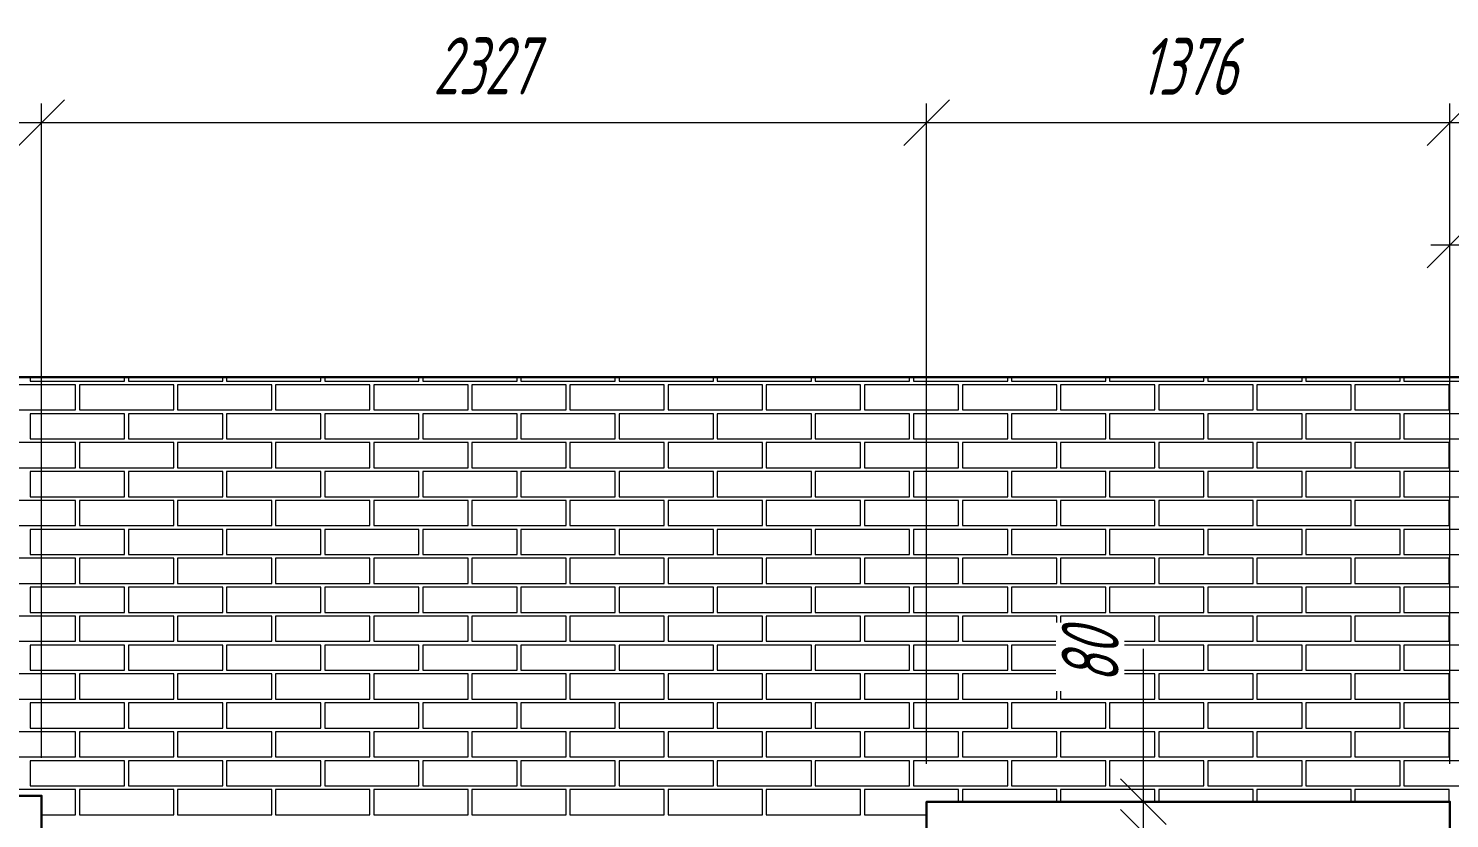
# Model space of a CAD drawing. Header units: millimetres. Extents: x -85477 to 745244, y -3684 to 128206.
# Drawn here: x 716700 to 720437, y 73944 to 76021 of the extents above; entities that cross this region are included whole.
import ezdxf

# ---------------------------------------------------------------- set-up
doc = ezdxf.new("R2010")
doc.units = ezdxf.units.MM
doc.layers.add('РАЗМЕРЫ', color=5, linetype='Continuous', lineweight=15)
doc.layers.add('СТЕНЫ 01', color=7, linetype='Continuous', lineweight=50)
doc.styles.add('ism - 01', font='simplex.shx', dxfattribs={"width": 0.62, "oblique": 15, "height": 150})
doc.dimstyles.new('ism - 01', dxfattribs={"dimtxt": 150, "dimasz": 120, "dimexe": 50, "dimexo": 100, "dimgap": 65, "dimtad": 1, "dimdec": 0, "dimtxsty": 'ism - 01', "dimblk": 'OBLIQUE', "dimcen": 0, "dimdle": 50, "dimadec": 0, "dimazin": 0, "dimtfac": 1, "dimtdec": 0, "dimtmove": 0, "dimatfit": 3, "dimldrblk": 'OBLIQUE', "dimfxl": 1, "dimlwd": -1, "dimlwe": -1, "dimarcsym": 0})

# ---------------------------------------------------------------- blocks, each defined once
blk = doc.blocks.new('_Oblique')
at = {"color": 0, "lineweight": -2}
blk.add_line((-0.5, -0.5), (0.5, 0.5), dxfattribs=at)
blk = doc.blocks.new('*D356')
at = {"layer": 'Defpoints', "color": 0}
for p in [(716734.6, 75773.4), (714384.6, 74004), (716734.6, 74004)]:
    blk.add_point(p, dxfattribs=at)
at = {"layer": 'РАЗМЕРЫ', "color": 0}
for p, q in [((714384.6, 74104), (714384.6, 75823.4)), ((716734.6, 74104), (716734.6, 75823.4)), ((714334.6, 75773.4), (716784.6, 75773.4))]:
    blk.add_line(p, q, dxfattribs=at)
at = {"layer": 'РАЗМЕРЫ', "color": 0, "xscale": 120, "yscale": 120, "zscale": 120, "rotation": 180}
blk.add_blockref('_Oblique', (714384.6, 75773.4), dxfattribs=at)
at = {"layer": 'РАЗМЕРЫ', "color": 0, "xscale": 120, "yscale": 120, "zscale": 120}
blk.add_blockref('_Oblique', (716734.6, 75773.4), dxfattribs=at)
at = {"layer": 'РАЗМЕРЫ', "color": 0, "insert": (715559.6, 75922.3), "char_height": 150, "attachment_point": 5, "style": 'ism - 01'}
blk.add_mtext('2350', dxfattribs=at)
blk = doc.blocks.new('*D357')
at = {"layer": 'Defpoints', "color": 0}
for p in [(719061.6, 75773.4), (716734.6, 74004), (719061.6, 73988)]:
    blk.add_point(p, dxfattribs=at)
at = {"layer": 'РАЗМЕРЫ', "color": 0}
for p, q in [((716734.6, 74104), (716734.6, 75823.4)), ((719061.6, 74088), (719061.6, 75823.4)), ((716684.6, 75773.4), (719111.6, 75773.4))]:
    blk.add_line(p, q, dxfattribs=at)
at = {"layer": 'РАЗМЕРЫ', "color": 0, "xscale": 120, "yscale": 120, "zscale": 120, "rotation": 180}
blk.add_blockref('_Oblique', (716734.6, 75773.4), dxfattribs=at)
at = {"layer": 'РАЗМЕРЫ', "color": 0, "xscale": 120, "yscale": 120, "zscale": 120}
blk.add_blockref('_Oblique', (719061.6, 75773.4), dxfattribs=at)
at = {"layer": 'РАЗМЕРЫ', "color": 0, "insert": (717898.1, 75922.3), "char_height": 150, "attachment_point": 5, "style": 'ism - 01'}
blk.add_mtext('2327', dxfattribs=at)
blk = doc.blocks.new('*D358')
at = {"layer": 'Defpoints', "color": 0}
for p in [(720437.6, 75773.4), (719061.6, 73988), (720437.6, 73988)]:
    blk.add_point(p, dxfattribs=at)
at = {"layer": 'РАЗМЕРЫ', "color": 0}
for p, q in [((719061.6, 74088), (719061.6, 75823.4)), ((720437.6, 74088), (720437.6, 75823.4)), ((719011.6, 75773.4), (720487.6, 75773.4))]:
    blk.add_line(p, q, dxfattribs=at)
at = {"layer": 'РАЗМЕРЫ', "color": 0, "xscale": 120, "yscale": 120, "zscale": 120, "rotation": 180}
blk.add_blockref('_Oblique', (719061.6, 75773.4), dxfattribs=at)
at = {"layer": 'РАЗМЕРЫ', "color": 0, "xscale": 120, "yscale": 120, "zscale": 120}
blk.add_blockref('_Oblique', (720437.6, 75773.4), dxfattribs=at)
at = {"layer": 'РАЗМЕРЫ', "color": 0, "insert": (719749.6, 75920.8), "char_height": 150, "attachment_point": 5, "style": 'ism - 01'}
blk.add_mtext('1376', dxfattribs=at)
blk = doc.blocks.new('*D359')
at = {"layer": 'Defpoints', "color": 0}
for p in [(722818.6, 75773.4), (720437.6, 73988), (722818.6, 73988)]:
    blk.add_point(p, dxfattribs=at)
at = {"layer": 'РАЗМЕРЫ', "color": 0}
for p, q in [((720437.6, 74088), (720437.6, 75823.4)), ((722818.6, 74088), (722818.6, 75823.4)), ((720387.6, 75773.4), (722868.6, 75773.4))]:
    blk.add_line(p, q, dxfattribs=at)
at = {"layer": 'РАЗМЕРЫ', "color": 0, "xscale": 120, "yscale": 120, "zscale": 120, "rotation": 180}
blk.add_blockref('_Oblique', (720437.6, 75773.4), dxfattribs=at)
at = {"layer": 'РАЗМЕРЫ', "color": 0, "xscale": 120, "yscale": 120, "zscale": 120}
blk.add_blockref('_Oblique', (722818.6, 75773.4), dxfattribs=at)
at = {"layer": 'РАЗМЕРЫ', "color": 0, "insert": (721628.1, 75922.3), "char_height": 150, "attachment_point": 5, "style": 'ism - 01'}
blk.add_mtext('2381', dxfattribs=at)
blk = doc.blocks.new('*D360')
at = {"layer": 'Defpoints', "color": 0}
for p in [(721647.6, 75451.7), (721647.6, 75104), (720437.6, 73988)]:
    blk.add_point(p, dxfattribs=at)
at = {"layer": 'РАЗМЕРЫ', "color": 0}
for p, q in [((720437.6, 74088), (720437.6, 75501.7)), ((721647.6, 75204), (721647.6, 75501.7)), ((720387.6, 75451.7), (721697.6, 75451.7))]:
    blk.add_line(p, q, dxfattribs=at)
at = {"layer": 'РАЗМЕРЫ', "color": 0, "xscale": 120, "yscale": 120, "zscale": 120, "rotation": 180}
blk.add_blockref('_Oblique', (720437.6, 75451.7), dxfattribs=at)
at = {"layer": 'РАЗМЕРЫ', "color": 0, "xscale": 120, "yscale": 120, "zscale": 120}
blk.add_blockref('_Oblique', (721647.6, 75451.7), dxfattribs=at)
at = {"layer": 'РАЗМЕРЫ', "color": 0, "insert": (721042.6, 75597.5), "char_height": 150, "attachment_point": 5, "style": 'ism - 01'}
blk.add_mtext('1210', dxfattribs=at)
blk = doc.blocks.new('*D490')
at = {"layer": 'Defpoints', "color": 0}
for p in [(719631.8, 73908), (719631.8, 73908), (719631.8, 73238.4)]:
    blk.add_point(p, dxfattribs=at)
at = {"layer": 'РАЗМЕРЫ', "color": 0, "linetype": 'Continuous'}
for p, q in [((719631.8, 73188.4), (719631.8, 73958)), ((719731.8, 73908), (719681.8, 73908)), ((719731.8, 73238.4), (719681.8, 73238.4))]:
    blk.add_line(p, q, dxfattribs=at)
at = {"layer": 'РАЗМЕРЫ', "color": 0, "xscale": 120, "yscale": 120, "zscale": 120}
for p, rotation in [((719631.8, 73908), 90), ((719631.8, 73238.4), 270)]:
    blk.add_blockref('_Oblique', p, dxfattribs=dict(at, rotation=rotation))
at = {"layer": 'РАЗМЕРЫ', "color": 0, "insert": (719487.5, 73573.2), "char_height": 150, "attachment_point": 5, "rotation": 90, "style": 'ism - 01'}
blk.add_mtext('670', dxfattribs=at)
blk = doc.blocks.new('*D494')
at = {"layer": 'Defpoints', "color": 0}
for p in [(719631.8, 73988), (719631.8, 73988), (719631.8, 73908)]:
    blk.add_point(p, dxfattribs=at)
at = {"layer": 'РАЗМЕРЫ', "color": 0, "linetype": 'Continuous'}
for p, q in [((719631.8, 73988), (719631.8, 74389.8)), ((719631.8, 73908), (719631.8, 73988)), ((719731.8, 73988), (719681.8, 73988)), ((719631.8, 73908), (719631.8, 73788)), ((719731.8, 73908), (719681.8, 73908))]:
    blk.add_line(p, q, dxfattribs=at)
at = {"layer": 'РАЗМЕРЫ', "color": 0, "xscale": 120, "yscale": 120, "zscale": 120}
for p, rotation in [((719631.8, 73988), 270), ((719631.8, 73908), 90)]:
    blk.add_blockref('_Oblique', p, dxfattribs=dict(at, rotation=rotation))
at = {"layer": 'РАЗМЕРЫ', "color": 0, "insert": (719491.8, 74368.9), "char_height": 150, "attachment_point": 5, "rotation": 90, "style": 'ism - 01', "bg_fill": 3, "box_fill_scale": 1.1, "bg_fill_color": 256, "bg_fill_true_color": 13158600, "bg_fill_transparency": 0}
blk.add_mtext('80', dxfattribs=at)
blk = doc.blocks.new('*D518')
at = {"layer": 'Defpoints', "color": 0}
for p in [(715356.7, 75104), (716734.6, 75104), (716734.6, 74004)]:
    blk.add_point(p, dxfattribs=at)
at = {"layer": 'РАЗМЕРЫ', "color": 0, "linetype": 'Continuous'}
for p, q in [((715356.7, 73954), (715356.7, 75154)), ((716634.6, 75104), (715306.7, 75104)), ((716634.6, 74004), (715306.7, 74004))]:
    blk.add_line(p, q, dxfattribs=at)
at = {"layer": 'РАЗМЕРЫ', "color": 0, "xscale": 120, "yscale": 120, "zscale": 120}
for p, rotation in [((715356.7, 75104), 90), ((715356.7, 74004), 270)]:
    blk.add_blockref('_Oblique', p, dxfattribs=dict(at, rotation=rotation))
at = {"layer": 'РАЗМЕРЫ', "color": 0, "insert": (715216.7, 74554), "char_height": 150, "attachment_point": 5, "rotation": 90, "style": 'ism - 01', "bg_fill": 3, "box_fill_scale": 1.1, "bg_fill_color": 256, "bg_fill_true_color": 13158600, "bg_fill_transparency": 0}
blk.add_mtext('1100', dxfattribs=at)

msp = doc.modelspace()

# ---------------------------------------------------------------- linework, layer by layer
at = {"layer": 'РАЗМЕРЫ', "color": 9, "transparency": 33554559}
for points in [[(716575.9, 75018), (716823.9, 75018), (716823.9, 75084), (716575.9, 75084)], [(716833.9, 75018), (717081.9, 75018), (717081.9, 75084), (716833.9, 75084)], [(717091.9, 75018), (717339.9, 75018), (717339.9, 75084), (717091.9, 75084)], [(717349.9, 75018), (717597.9, 75018), (717597.9, 75084), (717349.9, 75084)], [(717607.9, 75018), (717855.9, 75018), (717855.9, 75084), (717607.9, 75084)], [(717865.9, 75018), (718113.9, 75018), (718113.9, 75084), (717865.9, 75084)], [(718123.9, 75018), (718371.9, 75018), (718371.9, 75084), (718123.9, 75084)], [(718381.9, 75018), (718629.9, 75018), (718629.9, 75084), (718381.9, 75084)], [(718639.9, 75018), (718887.9, 75018), (718887.9, 75084), (718639.9, 75084)], [(718897.9, 75018), (719145.9, 75018), (719145.9, 75084), (718897.9, 75084)], [(719155.9, 75018), (719403.9, 75018), (719403.9, 75084), (719155.9, 75084)], [(719413.9, 75018), (719661.9, 75018), (719661.9, 75084), (719413.9, 75084)], [(719671.9, 75018), (719919.9, 75018), (719919.9, 75084), (719671.9, 75084)], [(719929.9, 75018), (720177.9, 75018), (720177.9, 75084), (719929.9, 75084)], [(720187.9, 75018), (720435.9, 75018), (720435.9, 75084), (720187.9, 75084)], [(716704.9, 74942), (716952.9, 74942), (716952.9, 75008), (716704.9, 75008)], [(716962.9, 74942), (717210.9, 74942), (717210.9, 75008), (716962.9, 75008)], [(717220.9, 74942), (717468.9, 74942), (717468.9, 75008), (717220.9, 75008)], [(717478.9, 74942), (717726.9, 74942), (717726.9, 75008), (717478.9, 75008)], [(717736.9, 74942), (717984.9, 74942), (717984.9, 75008), (717736.9, 75008)], [(717994.9, 74942), (718242.9, 74942), (718242.9, 75008), (717994.9, 75008)], [(718252.9, 74942), (718500.9, 74942), (718500.9, 75008), (718252.9, 75008)], [(718510.9, 74942), (718758.9, 74942), (718758.9, 75008), (718510.9, 75008)], [(718768.9, 74942), (719016.9, 74942), (719016.9, 75008), (718768.9, 75008)], [(719026.9, 74942), (719274.9, 74942), (719274.9, 75008), (719026.9, 75008)], [(719284.9, 74942), (719532.9, 74942), (719532.9, 75008), (719284.9, 75008)], [(719542.9, 74942), (719790.9, 74942), (719790.9, 75008), (719542.9, 75008)], [(719800.9, 74942), (720048.9, 74942), (720048.9, 75008), (719800.9, 75008)], [(720058.9, 74942), (720306.9, 74942), (720306.9, 75008), (720058.9, 75008)], [(720316.9, 74942), (720564.9, 74942), (720564.9, 75008), (720316.9, 75008)], [(716575.9, 74866), (716823.9, 74866), (716823.9, 74932), (716575.9, 74932)], [(716833.9, 74866), (717081.9, 74866), (717081.9, 74932), (716833.9, 74932)], [(717091.9, 74866), (717339.9, 74866), (717339.9, 74932), (717091.9, 74932)], [(717349.9, 74866), (717597.9, 74866), (717597.9, 74932), (717349.9, 74932)], [(717607.9, 74866), (717855.9, 74866), (717855.9, 74932), (717607.9, 74932)], [(717865.9, 74866), (718113.9, 74866), (718113.9, 74932), (717865.9, 74932)], [(718123.9, 74866), (718371.9, 74866), (718371.9, 74932), (718123.9, 74932)], [(718381.9, 74866), (718629.9, 74866), (718629.9, 74932), (718381.9, 74932)], [(718639.9, 74866), (718887.9, 74866), (718887.9, 74932), (718639.9, 74932)], [(718897.9, 74866), (719145.9, 74866), (719145.9, 74932), (718897.9, 74932)], [(719155.9, 74866), (719403.9, 74866), (719403.9, 74932), (719155.9, 74932)], [(719413.9, 74866), (719661.9, 74866), (719661.9, 74932), (719413.9, 74932)], [(719671.9, 74866), (719919.9, 74866), (719919.9, 74932), (719671.9, 74932)], [(719929.9, 74866), (720177.9, 74866), (720177.9, 74932), (719929.9, 74932)], [(720187.9, 74866), (720435.9, 74866), (720435.9, 74932), (720187.9, 74932)], [(716704.9, 74790), (716952.9, 74790), (716952.9, 74856), (716704.9, 74856)], [(716962.9, 74790), (717210.9, 74790), (717210.9, 74856), (716962.9, 74856)], [(717220.9, 74790), (717468.9, 74790), (717468.9, 74856), (717220.9, 74856)], [(717478.9, 74790), (717726.9, 74790), (717726.9, 74856), (717478.9, 74856)], [(717736.9, 74790), (717984.9, 74790), (717984.9, 74856), (717736.9, 74856)], [(717994.9, 74790), (718242.9, 74790), (718242.9, 74856), (717994.9, 74856)], [(718252.9, 74790), (718500.9, 74790), (718500.9, 74856), (718252.9, 74856)], [(718510.9, 74790), (718758.9, 74790), (718758.9, 74856), (718510.9, 74856)], [(718768.9, 74790), (719016.9, 74790), (719016.9, 74856), (718768.9, 74856)], [(719026.9, 74790), (719274.9, 74790), (719274.9, 74856), (719026.9, 74856)], [(719284.9, 74790), (719532.9, 74790), (719532.9, 74856), (719284.9, 74856)], [(719542.9, 74790), (719790.9, 74790), (719790.9, 74856), (719542.9, 74856)], [(719800.9, 74790), (720048.9, 74790), (720048.9, 74856), (719800.9, 74856)], [(720058.9, 74790), (720306.9, 74790), (720306.9, 74856), (720058.9, 74856)], [(720316.9, 74790), (720564.9, 74790), (720564.9, 74856), (720316.9, 74856)], [(716575.9, 74714), (716823.9, 74714), (716823.9, 74780), (716575.9, 74780)], [(716833.9, 74714), (717081.9, 74714), (717081.9, 74780), (716833.9, 74780)], [(717091.9, 74714), (717339.9, 74714), (717339.9, 74780), (717091.9, 74780)], [(717349.9, 74714), (717597.9, 74714), (717597.9, 74780), (717349.9, 74780)], [(717607.9, 74714), (717855.9, 74714), (717855.9, 74780), (717607.9, 74780)], [(717865.9, 74714), (718113.9, 74714), (718113.9, 74780), (717865.9, 74780)], [(718123.9, 74714), (718371.9, 74714), (718371.9, 74780), (718123.9, 74780)], [(718381.9, 74714), (718629.9, 74714), (718629.9, 74780), (718381.9, 74780)], [(718639.9, 74714), (718887.9, 74714), (718887.9, 74780), (718639.9, 74780)], [(718897.9, 74714), (719145.9, 74714), (719145.9, 74780), (718897.9, 74780)], [(719155.9, 74714), (719403.9, 74714), (719403.9, 74780), (719155.9, 74780)], [(719413.9, 74714), (719661.9, 74714), (719661.9, 74780), (719413.9, 74780)], [(719671.9, 74714), (719919.9, 74714), (719919.9, 74780), (719671.9, 74780)], [(719929.9, 74714), (720177.9, 74714), (720177.9, 74780), (719929.9, 74780)], [(720187.9, 74714), (720435.9, 74714), (720435.9, 74780), (720187.9, 74780)], [(716704.9, 74638), (716952.9, 74638), (716952.9, 74704), (716704.9, 74704)], [(716962.9, 74638), (717210.9, 74638), (717210.9, 74704), (716962.9, 74704)], [(717220.9, 74638), (717468.9, 74638), (717468.9, 74704), (717220.9, 74704)], [(717478.9, 74638), (717726.9, 74638), (717726.9, 74704), (717478.9, 74704)], [(717736.9, 74638), (717984.9, 74638), (717984.9, 74704), (717736.9, 74704)], [(717994.9, 74638), (718242.9, 74638), (718242.9, 74704), (717994.9, 74704)], [(718252.9, 74638), (718500.9, 74638), (718500.9, 74704), (718252.9, 74704)], [(718510.9, 74638), (718758.9, 74638), (718758.9, 74704), (718510.9, 74704)], [(718768.9, 74638), (719016.9, 74638), (719016.9, 74704), (718768.9, 74704)], [(719026.9, 74638), (719274.9, 74638), (719274.9, 74704), (719026.9, 74704)], [(719284.9, 74638), (719532.9, 74638), (719532.9, 74704), (719284.9, 74704)], [(719542.9, 74638), (719790.9, 74638), (719790.9, 74704), (719542.9, 74704)], [(719800.9, 74638), (720048.9, 74638), (720048.9, 74704), (719800.9, 74704)], [(720058.9, 74638), (720306.9, 74638), (720306.9, 74704), (720058.9, 74704)], [(720316.9, 74638), (720564.9, 74638), (720564.9, 74704), (720316.9, 74704)], [(716575.9, 74562), (716823.9, 74562), (716823.9, 74628), (716575.9, 74628)], [(716833.9, 74562), (717081.9, 74562), (717081.9, 74628), (716833.9, 74628)], [(717091.9, 74562), (717339.9, 74562), (717339.9, 74628), (717091.9, 74628)], [(717349.9, 74562), (717597.9, 74562), (717597.9, 74628), (717349.9, 74628)], [(717607.9, 74562), (717855.9, 74562), (717855.9, 74628), (717607.9, 74628)], [(717865.9, 74562), (718113.9, 74562), (718113.9, 74628), (717865.9, 74628)], [(718123.9, 74562), (718371.9, 74562), (718371.9, 74628), (718123.9, 74628)], [(718381.9, 74562), (718629.9, 74562), (718629.9, 74628), (718381.9, 74628)], [(718639.9, 74562), (718887.9, 74562), (718887.9, 74628), (718639.9, 74628)], [(718897.9, 74562), (719145.9, 74562), (719145.9, 74628), (718897.9, 74628)], [(719155.9, 74562), (719403.9, 74562), (719403.9, 74628), (719155.9, 74628)], [(719413.9, 74562), (719661.9, 74562), (719661.9, 74628), (719413.9, 74628)], [(719671.9, 74562), (719919.9, 74562), (719919.9, 74628), (719671.9, 74628)], [(719929.9, 74562), (720177.9, 74562), (720177.9, 74628), (719929.9, 74628)], [(720187.9, 74562), (720435.9, 74562), (720435.9, 74628), (720187.9, 74628)], [(716704.9, 74486), (716952.9, 74486), (716952.9, 74552), (716704.9, 74552)], [(716962.9, 74486), (717210.9, 74486), (717210.9, 74552), (716962.9, 74552)], [(717220.9, 74486), (717468.9, 74486), (717468.9, 74552), (717220.9, 74552)], [(717478.9, 74486), (717726.9, 74486), (717726.9, 74552), (717478.9, 74552)], [(717736.9, 74486), (717984.9, 74486), (717984.9, 74552), (717736.9, 74552)], [(717994.9, 74486), (718242.9, 74486), (718242.9, 74552), (717994.9, 74552)], [(718252.9, 74486), (718500.9, 74486), (718500.9, 74552), (718252.9, 74552)], [(718510.9, 74486), (718758.9, 74486), (718758.9, 74552), (718510.9, 74552)], [(718768.9, 74486), (719016.9, 74486), (719016.9, 74552), (718768.9, 74552)], [(719026.9, 74486), (719274.9, 74486), (719274.9, 74552), (719026.9, 74552)], [(719284.9, 74486), (719532.9, 74486), (719532.9, 74552), (719284.9, 74552)], [(719542.9, 74486), (719790.9, 74486), (719790.9, 74552), (719542.9, 74552)], [(719800.9, 74486), (720048.9, 74486), (720048.9, 74552), (719800.9, 74552)], [(720058.9, 74486), (720306.9, 74486), (720306.9, 74552), (720058.9, 74552)], [(720316.9, 74486), (720564.9, 74486), (720564.9, 74552), (720316.9, 74552)], [(716575.9, 74410), (716823.9, 74410), (716823.9, 74476), (716575.9, 74476)], [(716833.9, 74410), (717081.9, 74410), (717081.9, 74476), (716833.9, 74476)], [(717091.9, 74410), (717339.9, 74410), (717339.9, 74476), (717091.9, 74476)], [(717349.9, 74410), (717597.9, 74410), (717597.9, 74476), (717349.9, 74476)], [(717607.9, 74410), (717855.9, 74410), (717855.9, 74476), (717607.9, 74476)], [(717865.9, 74410), (718113.9, 74410), (718113.9, 74476), (717865.9, 74476)], [(718123.9, 74410), (718371.9, 74410), (718371.9, 74476), (718123.9, 74476)], [(718381.9, 74410), (718629.9, 74410), (718629.9, 74476), (718381.9, 74476)], [(718639.9, 74410), (718887.9, 74410), (718887.9, 74476), (718639.9, 74476)], [(718897.9, 74410), (719145.9, 74410), (719145.9, 74476), (718897.9, 74476)], [(719155.9, 74410), (719403.9, 74410), (719403.9, 74476), (719155.9, 74476)], [(719413.9, 74410), (719661.9, 74410), (719661.9, 74476), (719413.9, 74476)], [(719671.9, 74410), (719919.9, 74410), (719919.9, 74476), (719671.9, 74476)], [(719929.9, 74410), (720177.9, 74410), (720177.9, 74476), (719929.9, 74476)], [(720187.9, 74410), (720435.9, 74410), (720435.9, 74476), (720187.9, 74476)], [(716704.9, 74334), (716952.9, 74334), (716952.9, 74400), (716704.9, 74400)], [(716962.9, 74334), (717210.9, 74334), (717210.9, 74400), (716962.9, 74400)], [(717220.9, 74334), (717468.9, 74334), (717468.9, 74400), (717220.9, 74400)], [(717478.9, 74334), (717726.9, 74334), (717726.9, 74400), (717478.9, 74400)], [(717736.9, 74334), (717984.9, 74334), (717984.9, 74400), (717736.9, 74400)], [(717994.9, 74334), (718242.9, 74334), (718242.9, 74400), (717994.9, 74400)], [(718252.9, 74334), (718500.9, 74334), (718500.9, 74400), (718252.9, 74400)], [(718510.9, 74334), (718758.9, 74334), (718758.9, 74400), (718510.9, 74400)], [(718768.9, 74334), (719016.9, 74334), (719016.9, 74400), (718768.9, 74400)], [(719026.9, 74334), (719274.9, 74334), (719274.9, 74400), (719026.9, 74400)], [(719284.9, 74334), (719532.9, 74334), (719532.9, 74400), (719284.9, 74400)], [(719542.9, 74334), (719790.9, 74334), (719790.9, 74400), (719542.9, 74400)], [(719800.9, 74334), (720048.9, 74334), (720048.9, 74400), (719800.9, 74400)], [(720058.9, 74334), (720306.9, 74334), (720306.9, 74400), (720058.9, 74400)], [(720316.9, 74334), (720564.9, 74334), (720564.9, 74400), (720316.9, 74400)], [(716575.9, 74258), (716823.9, 74258), (716823.9, 74324), (716575.9, 74324)], [(716833.9, 74258), (717081.9, 74258), (717081.9, 74324), (716833.9, 74324)], [(717091.9, 74258), (717339.9, 74258), (717339.9, 74324), (717091.9, 74324)], [(717349.9, 74258), (717597.9, 74258), (717597.9, 74324), (717349.9, 74324)], [(717607.9, 74258), (717855.9, 74258), (717855.9, 74324), (717607.9, 74324)], [(717865.9, 74258), (718113.9, 74258), (718113.9, 74324), (717865.9, 74324)], [(718123.9, 74258), (718371.9, 74258), (718371.9, 74324), (718123.9, 74324)], [(718381.9, 74258), (718629.9, 74258), (718629.9, 74324), (718381.9, 74324)], [(718639.9, 74258), (718887.9, 74258), (718887.9, 74324), (718639.9, 74324)], [(718897.9, 74258), (719145.9, 74258), (719145.9, 74324), (718897.9, 74324)], [(719155.9, 74258), (719403.9, 74258), (719403.9, 74324), (719155.9, 74324)], [(719413.9, 74258), (719661.9, 74258), (719661.9, 74324), (719413.9, 74324)], [(719671.9, 74258), (719919.9, 74258), (719919.9, 74324), (719671.9, 74324)], [(719929.9, 74258), (720177.9, 74258), (720177.9, 74324), (719929.9, 74324)], [(720187.9, 74258), (720435.9, 74258), (720435.9, 74324), (720187.9, 74324)], [(716704.9, 74182), (716952.9, 74182), (716952.9, 74248), (716704.9, 74248)], [(716962.9, 74182), (717210.9, 74182), (717210.9, 74248), (716962.9, 74248)], [(717220.9, 74182), (717468.9, 74182), (717468.9, 74248), (717220.9, 74248)], [(717478.9, 74182), (717726.9, 74182), (717726.9, 74248), (717478.9, 74248)], [(717736.9, 74182), (717984.9, 74182), (717984.9, 74248), (717736.9, 74248)], [(717994.9, 74182), (718242.9, 74182), (718242.9, 74248), (717994.9, 74248)], [(718252.9, 74182), (718500.9, 74182), (718500.9, 74248), (718252.9, 74248)], [(718510.9, 74182), (718758.9, 74182), (718758.9, 74248), (718510.9, 74248)], [(718768.9, 74182), (719016.9, 74182), (719016.9, 74248), (718768.9, 74248)], [(719026.9, 74182), (719274.9, 74182), (719274.9, 74248), (719026.9, 74248)], [(719284.9, 74182), (719532.9, 74182), (719532.9, 74248), (719284.9, 74248)], [(719542.9, 74182), (719790.9, 74182), (719790.9, 74248), (719542.9, 74248)], [(719800.9, 74182), (720048.9, 74182), (720048.9, 74248), (719800.9, 74248)], [(720058.9, 74182), (720306.9, 74182), (720306.9, 74248), (720058.9, 74248)], [(720316.9, 74182), (720564.9, 74182), (720564.9, 74248), (720316.9, 74248)], [(716575.9, 74106), (716823.9, 74106), (716823.9, 74172), (716575.9, 74172)], [(716833.9, 74106), (717081.9, 74106), (717081.9, 74172), (716833.9, 74172)], [(717091.9, 74106), (717339.9, 74106), (717339.9, 74172), (717091.9, 74172)], [(717349.9, 74106), (717597.9, 74106), (717597.9, 74172), (717349.9, 74172)], [(717607.9, 74106), (717855.9, 74106), (717855.9, 74172), (717607.9, 74172)], [(717865.9, 74106), (718113.9, 74106), (718113.9, 74172), (717865.9, 74172)], [(718123.9, 74106), (718371.9, 74106), (718371.9, 74172), (718123.9, 74172)], [(718381.9, 74106), (718629.9, 74106), (718629.9, 74172), (718381.9, 74172)], [(718639.9, 74106), (718887.9, 74106), (718887.9, 74172), (718639.9, 74172)], [(718897.9, 74106), (719145.9, 74106), (719145.9, 74172), (718897.9, 74172)], [(719155.9, 74106), (719403.9, 74106), (719403.9, 74172), (719155.9, 74172)], [(719413.9, 74106), (719661.9, 74106), (719661.9, 74172), (719413.9, 74172)], [(719671.9, 74106), (719919.9, 74106), (719919.9, 74172), (719671.9, 74172)], [(719929.9, 74106), (720177.9, 74106), (720177.9, 74172), (719929.9, 74172)], [(720187.9, 74106), (720435.9, 74106), (720435.9, 74172), (720187.9, 74172)], [(716704.9, 74030), (716952.9, 74030), (716952.9, 74096), (716704.9, 74096)], [(716962.9, 74030), (717210.9, 74030), (717210.9, 74096), (716962.9, 74096)], [(717220.9, 74030), (717468.9, 74030), (717468.9, 74096), (717220.9, 74096)], [(717478.9, 74030), (717726.9, 74030), (717726.9, 74096), (717478.9, 74096)], [(717736.9, 74030), (717984.9, 74030), (717984.9, 74096), (717736.9, 74096)], [(717994.9, 74030), (718242.9, 74030), (718242.9, 74096), (717994.9, 74096)], [(718252.9, 74030), (718500.9, 74030), (718500.9, 74096), (718252.9, 74096)], [(718510.9, 74030), (718758.9, 74030), (718758.9, 74096), (718510.9, 74096)], [(718768.9, 74030), (719016.9, 74030), (719016.9, 74096), (718768.9, 74096)], [(719026.9, 74030), (719274.9, 74030), (719274.9, 74096), (719026.9, 74096)], [(719284.9, 74030), (719532.9, 74030), (719532.9, 74096), (719284.9, 74096)], [(719542.9, 74030), (719790.9, 74030), (719790.9, 74096), (719542.9, 74096)], [(719800.9, 74030), (720048.9, 74030), (720048.9, 74096), (719800.9, 74096)], [(720058.9, 74030), (720306.9, 74030), (720306.9, 74096), (720058.9, 74096)], [(720316.9, 74030), (720564.9, 74030), (720564.9, 74096), (720316.9, 74096)], [(716833.9, 73954), (717081.9, 73954), (717081.9, 74020), (716833.9, 74020)], [(717091.9, 73954), (717339.9, 73954), (717339.9, 74020), (717091.9, 74020)], [(717349.9, 73954), (717597.9, 73954), (717597.9, 74020), (717349.9, 74020)], [(717607.9, 73954), (717855.9, 73954), (717855.9, 74020), (717607.9, 74020)], [(717865.9, 73954), (718113.9, 73954), (718113.9, 74020), (717865.9, 74020)], [(718123.9, 73954), (718371.9, 73954), (718371.9, 74020), (718123.9, 74020)], [(718381.9, 73954), (718629.9, 73954), (718629.9, 74020), (718381.9, 74020)], [(718639.9, 73954), (718887.9, 73954), (718887.9, 74020), (718639.9, 74020)]]:
    msp.add_lwpolyline(points, close=True, dxfattribs=at)
for points in [[(716704.9, 75104), (716704.9, 75094), (716952.9, 75094), (716952.9, 75104)], [(716962.9, 75104), (716962.9, 75094), (717210.9, 75094), (717210.9, 75104)], [(717220.9, 75104), (717220.9, 75094), (717468.9, 75094), (717468.9, 75104)], [(717478.9, 75104), (717478.9, 75094), (717726.9, 75094), (717726.9, 75104)], [(717736.9, 75104), (717736.9, 75094), (717984.9, 75094), (717984.9, 75104)], [(717994.9, 75104), (717994.9, 75094), (718242.9, 75094), (718242.9, 75104)], [(718252.9, 75104), (718252.9, 75094), (718500.9, 75094), (718500.9, 75104)], [(718510.9, 75104), (718510.9, 75094), (718758.9, 75094), (718758.9, 75104)], [(718768.9, 75104), (718768.9, 75094), (719016.9, 75094), (719016.9, 75104)], [(719026.9, 75104), (719026.9, 75094), (719274.9, 75094), (719274.9, 75104)], [(719284.9, 75104), (719284.9, 75094), (719532.9, 75094), (719532.9, 75104)], [(719542.9, 75104), (719542.9, 75094), (719790.9, 75094), (719790.9, 75104)], [(719800.9, 75104), (719800.9, 75094), (720048.9, 75094), (720048.9, 75104)], [(720058.9, 75104), (720058.9, 75094), (720306.9, 75094), (720306.9, 75104)], [(720316.9, 75104), (720316.9, 75094), (720564.9, 75094), (720564.9, 75104)], [(716734.6, 73954), (716823.9, 73954), (716823.9, 74020), (716575.9, 74020), (716575.9, 74004)], [(719145.9, 73988), (719145.9, 74020), (718897.9, 74020), (718897.9, 73954), (719061.6, 73954)], [(719403.9, 73988), (719403.9, 74020), (719155.9, 74020), (719155.9, 73988)], [(719661.9, 73988), (719661.9, 74020), (719413.9, 74020), (719413.9, 73988)], [(719919.9, 73988), (719919.9, 74020), (719671.9, 74020), (719671.9, 73988)], [(720177.9, 73988), (720177.9, 74020), (719929.9, 74020), (719929.9, 73988)], [(720435.9, 73988), (720435.9, 74020), (720187.9, 74020), (720187.9, 73988)]]:
    msp.add_lwpolyline(points, dxfattribs=at)
at = {"layer": 'СТЕНЫ 01', "lineweight": 30}
msp.add_lwpolyline([(723506.6, 75104), (706776.3, 75104), (706776.3, 71004), (711656.6, 71004)], dxfattribs=at)
for points in [[(716734.6, 71069), (716734.6, 74004), (714384.6, 74004), (714384.6, 71069)], [(720437.6, 71069), (720437.6, 73988), (719061.6, 73988), (719061.6, 71069)]]:
    msp.add_lwpolyline(points, close=True, dxfattribs=at)

# ---------------------------------------------------------------- dimensions: what is measured, and where the dimension line sits
at = {"layer": 'РАЗМЕРЫ'}
for base, p1, p2, picture, middle in [((716734.6, 75773.4), (714384.6, 74004), (716734.6, 74004), '*D356', (715559.6, 75922.3)), ((719061.6, 75773.4), (716734.6, 74004), (719061.6, 73988), '*D357', (717898.1, 75922.3)), ((720437.6, 75773.4), (719061.6, 73988), (720437.6, 73988), '*D358', (719749.6, 75920.8)), ((722818.6, 75773.4), (720437.6, 73988), (722818.6, 73988), '*D359', (721628.1, 75922.3)), ((721647.6, 75451.7), (720437.6, 73988), (721647.6, 75104), '*D360', (721042.6, 75597.5))]:
    dim = msp.add_linear_dim(base=base, p1=p1, p2=p2, dimstyle='ism - 01', dxfattribs=at)
    dim.commit()
    dim.dimension.update_dxf_attribs({"geometry": picture, "text_midpoint": middle})
dim = msp.add_linear_dim(base=(719631.8, 73908), p1=(719631.8, 73238.4), p2=(719631.8, 73908), angle=90, dimstyle='ism - 01', override={"dimfxl": 2}, dxfattribs=at)
dim.commit()
dim.dimension.update_dxf_attribs({"geometry": '*D490', "text_midpoint": (719487.5, 73573.2)})

# ---------------------------------------------------------------- next in the draw order: dimensions: what is measured, and where the dimension line sits
for base, p1, p2, picture, middle in [((715356.7, 75104), (716734.6, 74004), (716734.6, 75104), '*D518', (715216.7, 74554)), ((719631.8, 73988), (719631.8, 73908), (719631.8, 73988), '*D494', (719491.8, 74368.9))]:
    dim = msp.add_linear_dim(base=base, p1=p1, p2=p2, angle=90, dimstyle='ism - 01', override={"dimfxl": 2, "dimtfill": 1}, dxfattribs=at)
    dim.commit()
    dim.dimension.update_dxf_attribs({"geometry": picture, "text_midpoint": middle})

doc.saveas('drawing.dxf')
